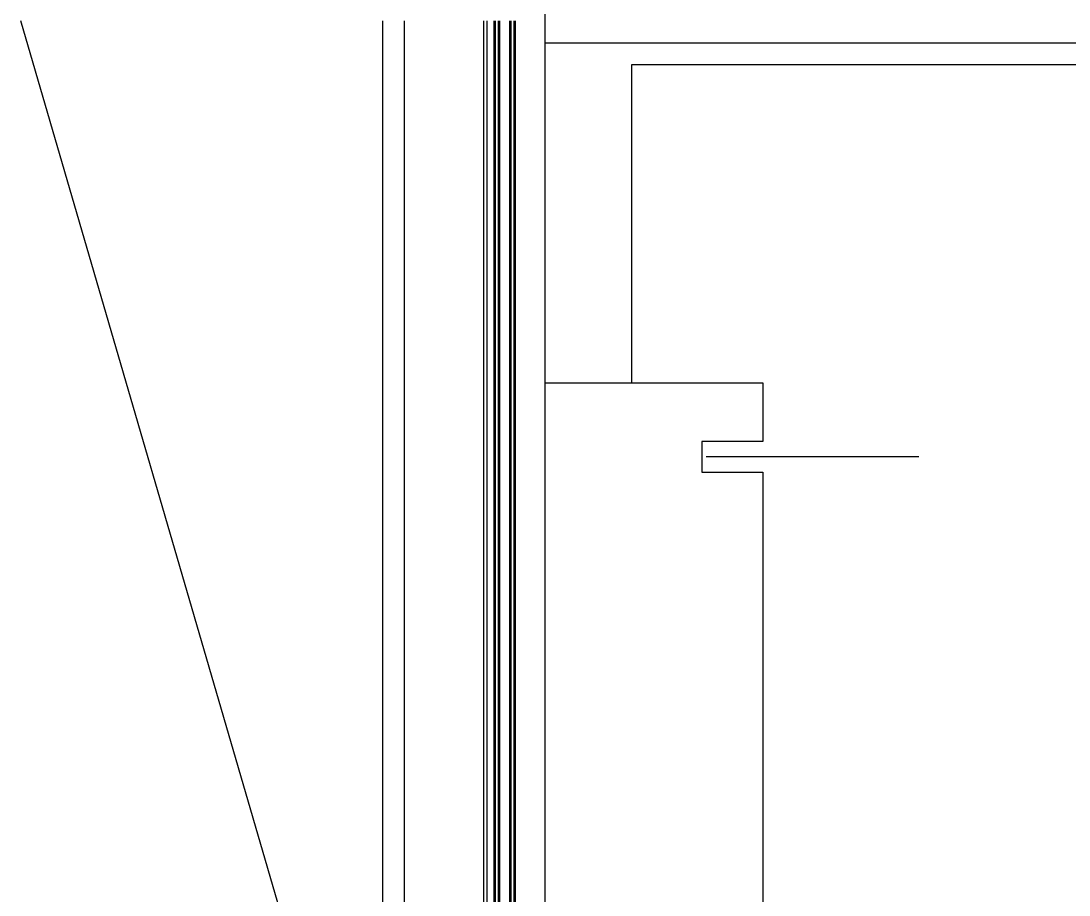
# Model space of a CAD drawing. Extents: x -163000 to 184253, y -124935 to 90032.
# Drawn here: x -131805 to -130603, y 29029 to 30032 of the extents above; entities that cross this region are included whole.
import ezdxf

# ---------------------------------------------------------------- set-up
doc = ezdxf.new("R2010")
doc.units = 0
doc.header["$LTSCALE"] = 1000
doc.header["$MEASUREMENT"] = 0
doc.linetypes.add('GFxref$0$s3123a$0$HIDDEN2', pattern=[0.1875, 0.125, -0.0625])
doc.layers.get('0').update_dxf_attribs({"linetype": 'CONTINUOUS'})
for name, color, linetype in [('fire shutter', 5, 'GFxref$0$s3123a$0$HIDDEN2'), ('glass-p', 1, 'CONTINUOUS'), ('stair', 1, 'CONTINUOUS'), ('wal', 3, 'CONTINUOUS'), ('walc', 1, 'CONTINUOUS')]:
    doc.layers.add(name, color=color, linetype=linetype)

# ---------------------------------------------------------------- blocks, each defined once
blk = doc.blocks.new('s2118a')
at = {"layer": 'fire shutter', "ltscale": 8}
blk.add_line((-129274.9, 29532.126), (-131018.644, 29532.126), dxfattribs=at)
at = {"layer": 'glass-p'}
for p, q in [((-131389.9, 28607.832), (-131804.84, 30032.127)), ((-131389.9, 28559.876), (-131389.9, 30032.127)), ((-131364.9, 28562.129), (-131364.9, 30032.127)), ((-131273.9, 28597.129), (-131273.9, 30032.127)), ((-131269.9, 28597.129), (-131269.9, 30032.127)), ((-131260.9, 30032.127), (-131260.9, 28573.129)), ((-131256.9, 28573.129), (-131256.9, 30032.127)), ((-131242.9, 30032.127), (-131242.9, 28573.129)), ((-131238.9, 28573.129), (-131238.9, 30032.127))]:
    blk.add_line(p, q, dxfattribs=at)
for points in [[(-131255.9, 30032.127), (-131255.9, 28574.129), (-131256.9, 28573.129), (-131260.9, 28573.129), (-131261.9, 28574.129), (-131261.9, 30032.127)], [(-131237.9, 30032.127), (-131237.9, 28574.129), (-131238.9, 28573.129), (-131242.9, 28573.129), (-131243.9, 28574.129), (-131243.9, 30032.127)]]:
    blk.add_lwpolyline(points, dxfattribs=at)
at = {"layer": 'stair'}
for points in [[(-131203.9, 30007.126), (-104124.9, 30007.126)], [(-131103.9, 29617.129), (-131103.9, 29982.126), (-104099.9, 29982.126)]]:
    blk.add_lwpolyline(points, dxfattribs=at)
at = {"layer": 'wal'}
for points in [[(-131203.9, 29617.129), (-130953.9, 29617.129), (-130953.9, 29549.625)], [(-131203.9, 29617.129), (-131203.9, 28467.129)], [(-130953.9, 29549.625), (-131023.644, 29549.625), (-131023.644, 29514.625), (-130953.9, 29514.625)], [(-130953.9, 29514.625), (-130953.9, 28467.129)]]:
    blk.add_lwpolyline(points, dxfattribs=at)
at = {"layer": 'walc', "color": 4}
blk.add_lwpolyline([(-131203.9, 30532.126), (-131203.9, 29617.129)], dxfattribs=at)

msp = doc.modelspace()

# ---------------------------------------------------------------- block references
msp.add_blockref('s2118a', (0, 0))

doc.saveas('drawing.dxf')
